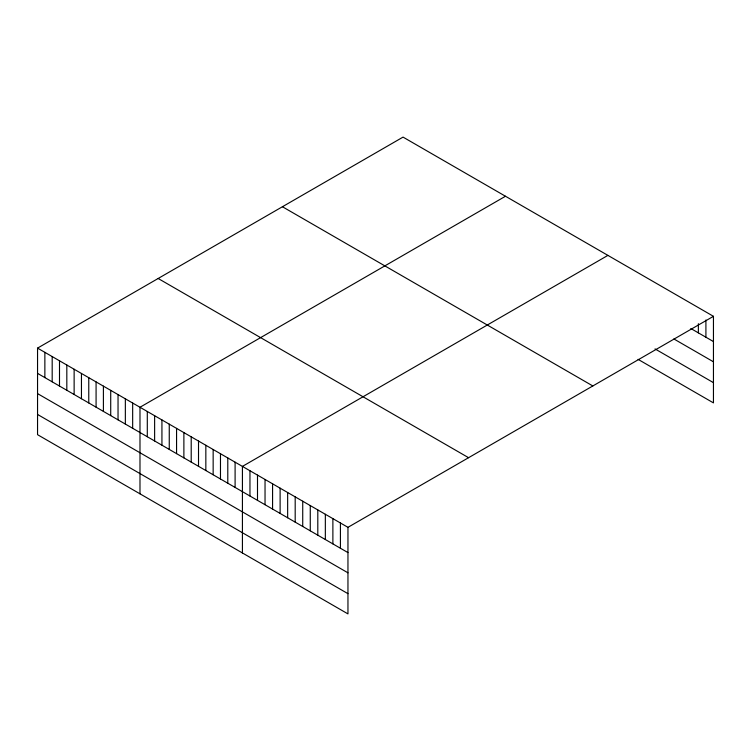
<?xml version="1.0" encoding="UTF-8"?>
<svg xmlns="http://www.w3.org/2000/svg" width="751" height="751" viewBox="0 0 751 751"><rect width="100%" height="100%" fill="white"/><g stroke="black" fill="none" stroke-linecap="round" stroke-linejoin="round"><path stroke-width="1.13" d="M713.45 316.321L347.957 527.333L347.957 613.896L37.55 434.679L37.55 348.117L403.043 137.104L713.45 316.321L713.45 402.883L638.068 359.353M505.479 196.246L139.986 407.258L139.986 493.82M607.906 255.387L242.423 466.399L242.423 552.961M690.836 328.516L713.45 341.574M673.872 338.954L713.45 361.804M655.022 348.915L713.45 382.653M282.432 206.741L592.839 385.958M158.161 278.49L468.568 457.697M37.55 348.117L347.957 527.333M37.55 373.378L347.957 552.595M37.55 393.608L347.957 572.816M37.55 414.449L347.957 593.665M705.912 320.001L705.912 337.227M698.374 323.69L698.374 332.871M340.419 522.978L340.419 548.239M332.881 518.631L332.881 543.884M325.343 514.275L325.343 539.537M317.804 509.929L317.804 535.181M310.266 505.573L310.266 530.826M302.728 501.217L302.728 526.479M295.19 496.871L295.19 522.123M287.652 492.515L287.652 517.768M280.114 488.159L280.114 513.421M272.575 483.813L272.575 509.065M265.037 479.457L265.037 504.719M257.499 475.101L257.499 500.363M249.961 470.755L249.961 496.007M235.101 462.175L235.101 487.437M227.788 457.95L227.788 483.212M220.475 453.726L220.475 478.988M213.153 449.502L213.153 474.763M205.84 445.277L205.84 470.539M198.517 441.053L198.517 466.315M191.205 436.829L191.205 462.09M183.882 432.604L183.882 457.866M176.569 428.38L176.569 453.642M169.257 424.155L169.257 449.417M161.934 419.931L161.934 445.193M154.622 415.707L154.622 440.968M147.299 411.482L147.299 436.744M132.664 403.034L132.664 428.295M125.351 398.809L125.351 424.071M118.038 394.585L118.038 419.847M110.716 390.36L110.716 415.622M103.403 386.136L103.403 411.398M96.081 381.912L96.081 407.173M88.768 377.687L88.768 402.949M81.455 373.463L81.455 398.725M74.133 369.239L74.133 394.5M66.82 365.014L66.82 390.276M59.498 360.79L59.498 386.052M52.185 356.565L52.185 381.827M44.863 352.341L44.863 377.603"/></g></svg>
